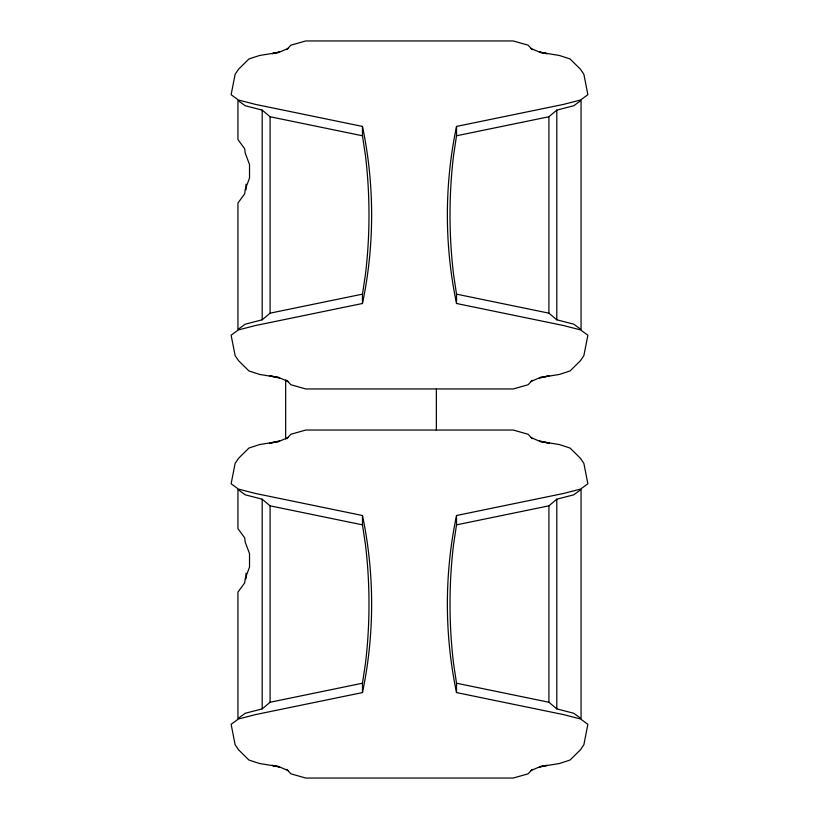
<?xml version="1.0" encoding="UTF-8"?>
<svg xmlns="http://www.w3.org/2000/svg" width="819" height="819" viewBox="0 0 819 819"><rect width="100%" height="100%" fill="white"/><g stroke="black" fill="none" stroke-linecap="round" stroke-linejoin="round"><path stroke-width="1.23" d="M288.155 381.531L280.917 378.409L269.676 375.788L279.678 377.661L259.633 374.447L248.925 370.946L238.534 360.677L235.125 355.61L231.122 335.227L238.39 329.924L255.374 325.552L362.459 303.491L362.479 294.144L365.458 274.345A345.516 237.172 -90 0 0 365.458 155.579L362.479 135.78L362.459 126.423L255.374 104.371L238.39 99.99L231.122 94.687L235.125 74.304L238.534 69.246L248.925 58.968L259.633 55.467L279.678 52.252L272.174 53.665M272.174 765.335L279.678 766.748L259.633 763.533L248.925 760.032L238.534 749.754L235.125 744.696L231.122 724.313L238.39 719.01L255.374 714.629L362.459 692.577L362.479 683.22L365.458 663.421A345.516 237.172 -90 0 0 365.458 544.655L362.479 524.856L362.459 515.509L255.374 493.447L238.39 489.076L231.122 483.773L235.125 463.39L238.534 458.323L248.925 448.054L259.633 444.553L279.678 441.339L269.676 443.212L280.917 440.591L288.155 437.469M530.845 381.531L538.083 378.409L549.324 375.788L539.322 377.661L559.367 374.447L570.075 370.946L580.466 360.677L583.875 355.61L587.878 335.227L580.61 329.924L563.626 325.552L456.541 303.491L456.521 294.144L453.542 274.345A345.516 237.172 -90 0 1 453.542 155.579L456.521 135.78L456.541 126.423L563.626 104.371L580.61 99.99L587.878 94.687L583.875 74.304L580.466 69.246L570.075 58.968L559.367 55.467L539.322 52.252L546.826 53.665M546.826 765.335L539.322 766.748L559.367 763.533L570.075 760.032L580.466 749.754L583.875 744.696L587.878 724.313L580.61 719.01L563.626 714.629L456.541 692.577L456.521 683.22L453.542 663.421A345.516 237.172 -90 0 1 453.542 544.655L456.521 524.856L456.541 515.509L563.626 493.447L580.61 489.076L587.878 483.773L583.875 463.39L580.466 458.323L570.075 448.054L559.367 444.553L539.322 441.339L549.324 443.212L538.083 440.591L530.845 437.469M286.701 49.631L290.888 45.178L305.774 40.95L513.226 40.95L528.112 45.178L532.299 49.631M286.701 438.708L290.888 434.265L305.774 430.036L513.226 430.036L528.112 434.265L532.299 438.708M532.299 380.292L528.112 384.735L513.226 388.964L305.774 388.964L290.888 384.735L286.701 380.292M532.299 769.369L528.112 773.822L513.226 778.05L305.774 778.05L290.888 773.822L286.701 769.369M362.479 135.78L270.086 116.748L262.193 110.104L245.219 105.733L237.94 100.43L237.94 139.527L244.717 148.833L245.219 153.102L249.519 164.527L249.519 178.061L245.219 189.486L244.717 193.755L237.94 203.061L237.94 329.494L245.219 324.181L262.193 319.809L270.086 313.165L362.479 294.144M456.521 135.78L548.914 116.748L556.807 110.104L573.781 105.733L581.06 100.43L581.06 329.494L573.781 324.181L556.807 319.809L548.914 313.165L456.521 294.144M362.479 524.856L270.086 505.835L262.193 499.191L245.219 494.819L237.94 489.506L237.94 528.613L244.717 537.909L245.219 542.188L249.519 553.613L249.519 567.137L245.219 578.572L244.717 582.841L237.94 592.147L237.94 718.57L245.219 713.267L262.193 708.896L270.086 702.252L362.479 683.22M456.521 524.856L548.914 505.835L556.807 499.191L573.781 494.819L581.06 489.506L581.06 718.57L573.781 713.267L556.807 708.896L548.914 702.252L456.521 683.22M288.155 48.393L280.917 51.505L271.928 53.604M530.845 770.607L538.083 767.495L547.072 765.396M547.072 53.604L538.083 51.505L530.845 48.393M271.928 765.396L280.917 767.495L288.155 770.607M556.807 110.104L556.807 319.809M556.807 499.191L556.807 708.896M548.914 116.748L548.914 313.165M548.914 505.835L548.914 702.252M436.363 388.769L436.363 430.231M285.667 379.965L285.667 439.035M270.086 116.748L270.086 313.165M270.086 505.835L270.086 702.252M262.193 110.104L262.193 319.809M262.193 499.191L262.193 708.896M246.017 184.142L246.017 189.824M246.017 573.228L246.017 578.91M362.459 515.509A351.525 284.582 -90 0 1 362.459 692.577M456.541 692.577A351.525 284.582 -90 0 1 456.541 515.509M362.459 126.423A351.525 284.582 -90 0 1 362.459 303.491M456.541 303.491A351.525 284.582 -90 0 1 456.541 126.423"/></g></svg>
